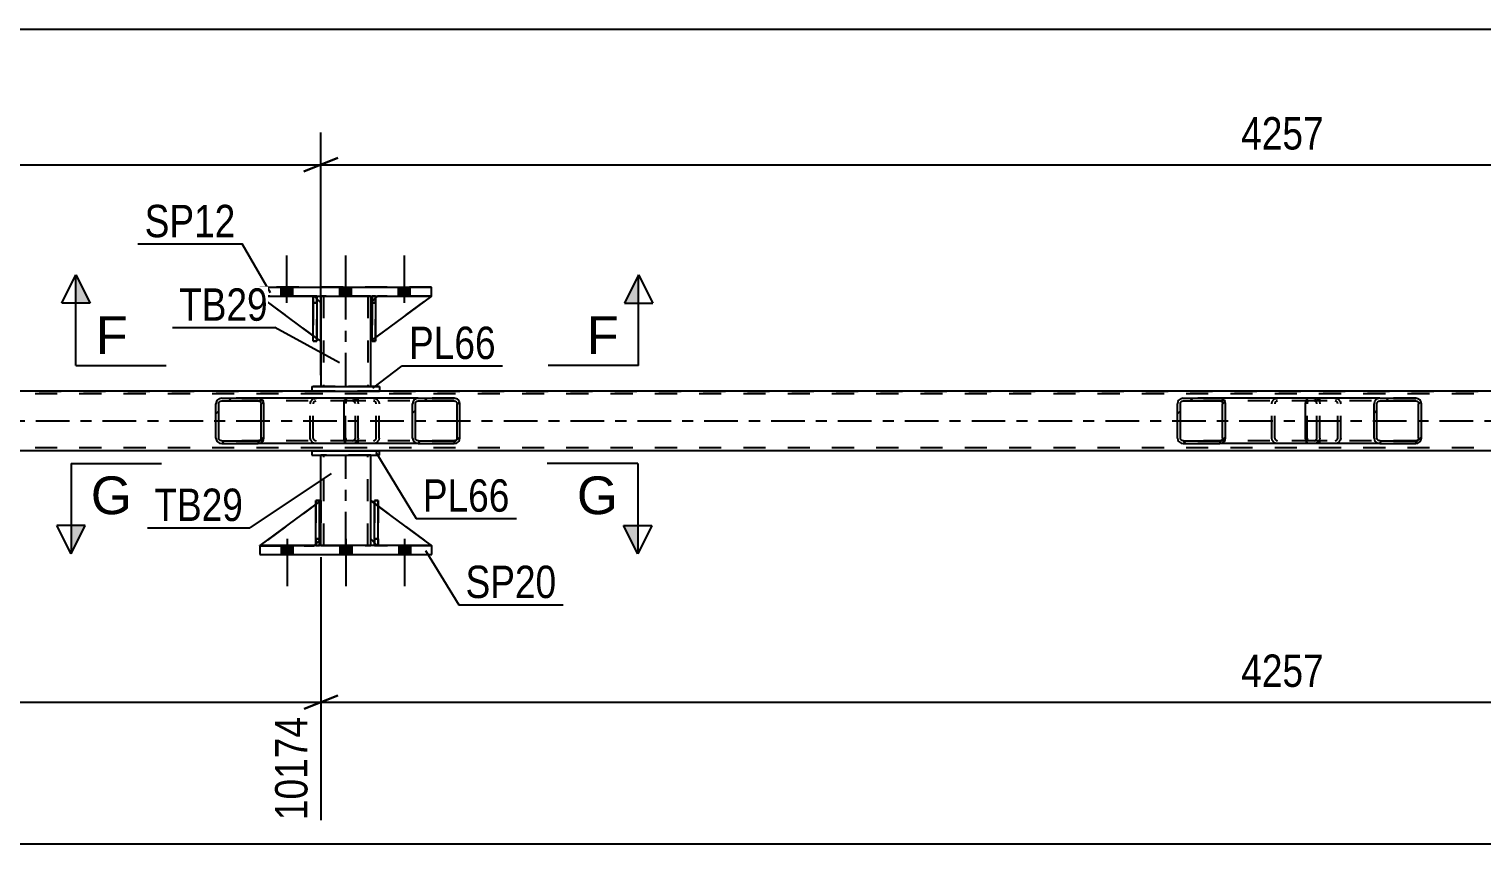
# Model space of a CAD drawing. Header units: millimetres. Extents: x 0 to 3251, y 0 to 594.
# Drawn here: x 465.9 to 594.5, y 192.1 to 264.2 of the extents above; entities that cross this region are included whole.
import ezdxf

# ---------------------------------------------------------------- set-up
doc = ezdxf.new("R2010")
doc.units = ezdxf.units.MM
doc.linetypes.add('DXK_LINE_DOT2', pattern=[3.9198, 1.9599, -1.9599])
doc.linetypes.add('DXK_LINE_DOT3', pattern=[5.9187, 2.979, -0.9799, 0.9799, -0.9799])
doc.styles.add('Arial', font='ARIAL.TTF', dxfattribs={"height": 0.2})
doc.styles.add('Arial Narrow', font='ARIALN.TTF', dxfattribs={"height": 0.2})

# ---------------------------------------------------------------- blocks, each defined once
blk = doc.blocks.new('Part-247352729-4153 - 4010')
at = {"color": 7, "linetype": 'DXK_LINE_DOT2'}
for p, q in [((496.26, 240.02), (496.26, 240.62)), ((496.26, 240.62), (496.26, 240.62)), ((496.26, 240.62), (496.26, 236.62)), ((496.26, 240.62), (496.58, 240.62)), ((496.58, 240.62), (496.58, 240.02)), ((496.58, 236.62), (496.58, 240.62)), ((496.26, 236.62), (496.26, 240.02)), ((496.26, 240.02), (496.58, 240.02)), ((496.58, 240.02), (496.58, 236.62)), ((496.26, 236.62), (496.58, 236.62))]:
    blk.add_line(p, q, dxfattribs=at)
blk = doc.blocks.new('Part-247352729-4159 - 4010')
at = {"color": 7, "linetype": 'DXK_LINE_DOT2'}
for p, q in [((496.81, 222.53), (496.49, 222.53)), ((496.49, 219.13), (496.49, 222.53)), ((496.49, 218.53), (496.49, 222.53)), ((496.81, 222.53), (496.81, 219.13)), ((496.81, 218.53), (496.81, 222.53)), ((496.81, 219.13), (496.49, 219.13)), ((496.49, 218.53), (496.49, 219.13)), ((496.81, 219.13), (496.81, 218.53)), ((496.81, 218.53), (496.49, 218.53)), ((496.81, 218.53), (496.81, 218.53))]:
    blk.add_line(p, q, dxfattribs=at)
blk = doc.blocks.new('Part-247352729-4103 - 4010')
at = {"color": 2, "linetype": 'Continuous'}
for p, q in [((496.49, 218.54), (496.49, 222.53)), ((496.49, 222.53), (496.81, 222.53)), ((496.81, 218.54), (496.81, 222.53)), ((496.49, 218.53), (496.49, 218.53)), ((496.49, 218.53), (496.49, 218.53)), ((496.81, 218.53), (496.49, 218.53)), ((496.81, 218.53), (496.81, 218.53))]:
    blk.add_line(p, q, dxfattribs=at)
at = {"color": 7, "linetype": 'DXK_LINE_DOT2'}
for p, q in [((496.49, 222.53), (496.49, 219.13)), ((496.81, 219.13), (496.81, 222.53)), ((496.49, 219.13), (496.49, 218.53)), ((496.49, 219.13), (496.81, 219.13)), ((496.81, 218.53), (496.81, 219.13)), ((496.49, 218.53), (496.49, 218.54)), ((496.81, 218.53), (496.81, 218.54)), ((496.81, 218.53), (496.81, 218.53))]:
    blk.add_line(p, q, dxfattribs=at)
blk = doc.blocks.new('Part-247352729-4102 - 4010')
at = {"color": 7, "linetype": 'DXK_LINE_DOT2'}
for p, q in [((491.61, 222.53), (491.29, 222.53)), ((491.29, 219.13), (491.29, 222.53)), ((491.29, 218.53), (491.29, 222.53)), ((491.61, 222.53), (491.61, 219.01)), ((491.61, 218.53), (491.61, 222.53)), ((491.61, 219.13), (491.29, 219.13)), ((491.29, 218.53), (491.29, 219.13)), ((491.61, 219.01), (491.61, 218.53)), ((491.61, 218.53), (491.29, 218.53)), ((491.61, 218.53), (491.61, 218.53))]:
    blk.add_line(p, q, dxfattribs=at)
blk = doc.blocks.new('Part-247352729-4084 - 4010')
at = {"linetype": 'Continuous'}
h = blk.add_hatch(dxfattribs=at)
h.set_pattern_fill('', scale=0.7, style=0, pattern_type=0)
h.set_pattern_definition([(45, (589.134, 231.2795), (-1.57154, 1.57154), [])])
h.paths.add_polyline_path([(589.17, 231.1), (589.13, 231.28), (589.02, 231.44), (588.86, 231.54), (588.67, 231.58), (585.49, 231.58), (585.29, 231.54), (585.13, 231.44), (585.02, 231.28), (584.98, 231.1), (584.98, 228.06), (585.02, 227.87), (585.13, 227.72), (585.29, 227.61), (585.49, 227.58), (588.67, 227.58), (588.86, 227.61), (589.02, 227.72), (589.13, 227.87), (589.17, 228.06)])
h.paths.add_polyline_path([(588.9, 227.96), (588.85, 227.89), (588.77, 227.83), (588.67, 227.82), (585.49, 227.82), (585.39, 227.83), (585.31, 227.89), (585.25, 227.96), (585.23, 228.06), (585.23, 231.1), (585.25, 231.19), (585.31, 231.27), (585.39, 231.32), (585.49, 231.34), (588.67, 231.34), (588.77, 231.32), (588.85, 231.27), (588.9, 231.19), (588.92, 231.1), (588.92, 228.06)])
at = {"color": 2, "linetype": 'Continuous'}
for p, q in [((579.08, 231.54), (579.18, 231.58)), ((585.49, 231.58), (579.18, 231.58)), ((585.49, 231.58), (585.29, 231.54)), ((585.49, 231.58), (588.67, 231.58)), ((588.86, 231.54), (588.67, 231.58)), ((578.91, 231.1), (578.93, 231.28)), ((578.91, 228.06), (578.91, 231.1)), ((578.93, 231.28), (578.99, 231.44)), ((578.99, 231.44), (579.08, 231.54)), ((585.02, 231.28), (584.98, 231.1)), ((584.98, 228.06), (584.98, 231.1)), ((585.23, 231.1), (585.25, 231.19)), ((585.23, 228.06), (585.23, 231.1)), ((585.25, 231.19), (585.31, 231.27)), ((585.31, 231.27), (585.39, 231.32)), ((585.39, 231.32), (585.49, 231.34)), ((585.49, 231.34), (588.67, 231.34)), ((588.67, 231.34), (588.77, 231.32)), ((588.77, 231.32), (588.85, 231.27)), ((588.85, 231.27), (588.9, 231.19)), ((588.9, 231.19), (588.92, 231.1)), ((588.92, 228.06), (588.92, 231.1)), ((589.17, 231.1), (589.13, 231.28)), ((589.17, 228.06), (589.17, 231.1)), ((578.93, 227.87), (578.91, 228.06)), ((578.99, 227.72), (578.93, 227.87)), ((579.08, 227.61), (578.99, 227.72)), ((584.98, 228.06), (585.02, 227.87)), ((585.25, 227.96), (585.23, 228.06)), ((585.31, 227.89), (585.25, 227.96)), ((585.39, 227.83), (585.31, 227.89)), ((585.49, 227.82), (585.39, 227.83)), ((585.49, 227.82), (588.67, 227.82)), ((588.77, 227.83), (588.67, 227.82)), ((588.85, 227.89), (588.77, 227.83)), ((588.9, 227.96), (588.85, 227.89)), ((588.92, 228.06), (588.9, 227.96)), ((589.13, 227.87), (589.17, 228.06)), ((579.18, 227.58), (579.08, 227.61)), ((585.49, 227.58), (579.18, 227.58)), ((585.29, 227.61), (585.49, 227.58)), ((585.49, 227.58), (588.67, 227.58)), ((588.67, 227.58), (588.86, 227.61))]:
    blk.add_line(p, q, dxfattribs=at)
at = {"color": 7, "linetype": 'DXK_LINE_DOT2'}
for p, q in [((580.18, 231.34), (580.18, 231.58)), ((581.52, 231.58), (581.71, 231.54)), ((588.67, 231.58), (585.49, 231.58)), ((579.06, 231.19), (579.05, 231.1)), ((579.05, 228.06), (579.05, 231.1)), ((579.09, 231.27), (579.06, 231.19)), ((579.13, 231.32), (579.09, 231.27)), ((579.18, 231.34), (579.13, 231.32)), ((588.67, 231.34), (579.18, 231.34)), ((581.62, 231.32), (581.52, 231.34)), ((581.7, 231.27), (581.62, 231.32)), ((581.75, 231.19), (581.7, 231.27)), ((581.77, 231.1), (581.75, 231.19)), ((581.77, 228.06), (581.77, 231.1)), ((581.98, 231.28), (582.02, 231.1)), ((582.02, 228.06), (582.02, 231.1)), ((579.05, 228.06), (579.06, 227.96)), ((579.06, 227.96), (579.09, 227.89)), ((579.09, 227.89), (579.13, 227.83)), ((579.13, 227.83), (579.18, 227.82)), ((588.67, 227.82), (579.18, 227.82)), ((580.18, 227.58), (580.18, 227.82)), ((581.52, 227.82), (581.62, 227.83)), ((581.62, 227.83), (581.7, 227.89)), ((581.7, 227.89), (581.75, 227.96)), ((581.75, 227.96), (581.77, 228.06)), ((582.02, 228.06), (581.98, 227.87)), ((581.71, 227.61), (581.52, 227.58)), ((588.67, 227.58), (585.49, 227.58))]:
    blk.add_line(p, q, dxfattribs=at)
for centre, start, end in [((581.53, 231.08), 23.8494, 68.8059), ((581.53, 228.07), 291.1941, 336.1506)]:
    blk.add_arc(centre, 0.492, start, end, dxfattribs=at)
at = {"color": 2, "linetype": 'Continuous'}
for centre, start, end in [((585.47, 231.08), 111.1941, 156.1506), ((588.68, 231.08), 23.8494, 68.8059), ((585.47, 228.07), 203.8494, 248.8059), ((588.68, 228.07), 291.1941, 336.1506)]:
    blk.add_arc(centre, 0.492, start, end, dxfattribs=at)
blk = doc.blocks.new('Part-247352729-4085 - 4010')
at = {"linetype": 'Continuous'}
h = blk.add_hatch(dxfattribs=at)
h.set_pattern_fill('', scale=0.7, style=0, pattern_type=0)
h.set_pattern_definition([(45, (571.789, 231.2795), (-1.57154, 1.57154), [])])
h.paths.add_polyline_path([(571.83, 231.1), (571.79, 231.28), (571.68, 231.44), (571.51, 231.54), (571.32, 231.58), (568.08, 231.58), (567.89, 231.54), (567.72, 231.44), (567.61, 231.28), (567.57, 231.1), (567.57, 228.06), (567.61, 227.87), (567.72, 227.72), (567.89, 227.61), (568.08, 227.58), (571.32, 227.58), (571.51, 227.61), (571.68, 227.72), (571.79, 227.87), (571.83, 228.06)])
h.paths.add_polyline_path([(571.55, 227.96), (571.5, 227.89), (571.41, 227.83), (571.32, 227.82), (568.08, 227.82), (567.98, 227.83), (567.9, 227.89), (567.85, 227.96), (567.83, 228.06), (567.83, 231.1), (567.85, 231.19), (567.9, 231.27), (567.98, 231.32), (568.08, 231.34), (571.32, 231.34), (571.41, 231.32), (571.5, 231.27), (571.55, 231.19), (571.57, 231.1), (571.57, 228.06)])
at = {"color": 2, "linetype": 'Continuous'}
for p, q in [((568.08, 231.58), (567.89, 231.54)), ((568.08, 231.58), (571.32, 231.58)), ((579.18, 231.58), (571.32, 231.58)), ((571.51, 231.54), (571.32, 231.58)), ((567.61, 231.28), (567.57, 231.1)), ((567.57, 228.06), (567.57, 231.1)), ((567.83, 231.1), (567.85, 231.19)), ((567.83, 228.06), (567.83, 231.1)), ((567.85, 231.19), (567.9, 231.27)), ((567.9, 231.27), (567.98, 231.32)), ((567.98, 231.32), (568.08, 231.34)), ((568.08, 231.34), (571.32, 231.34)), ((571.32, 231.34), (571.41, 231.32)), ((571.41, 231.32), (571.5, 231.27)), ((571.5, 231.27), (571.55, 231.19)), ((571.55, 231.19), (571.57, 231.1)), ((571.57, 228.06), (571.57, 231.1)), ((571.83, 231.1), (571.79, 231.28)), ((571.83, 228.06), (571.83, 231.1)), ((567.57, 228.06), (567.61, 227.87)), ((567.85, 227.96), (567.83, 228.06)), ((567.9, 227.89), (567.85, 227.96)), ((567.98, 227.83), (567.9, 227.89)), ((568.08, 227.82), (567.98, 227.83)), ((568.08, 227.82), (571.32, 227.82)), ((571.41, 227.83), (571.32, 227.82)), ((571.5, 227.89), (571.41, 227.83)), ((571.55, 227.96), (571.5, 227.89)), ((571.57, 228.06), (571.55, 227.96)), ((571.79, 227.87), (571.83, 228.06)), ((567.89, 227.61), (568.08, 227.58)), ((568.08, 227.58), (571.32, 227.58)), ((571.32, 227.58), (571.51, 227.61)), ((579.18, 227.58), (571.32, 227.58))]:
    blk.add_line(p, q, dxfattribs=at)
at = {"color": 7, "linetype": 'DXK_LINE_DOT2'}
for p, q in [((571.32, 231.58), (568.08, 231.58)), ((576.24, 231.54), (576.43, 231.58)), ((579.67, 231.58), (579.18, 231.58)), ((579.67, 231.58), (579.86, 231.54)), ((579.67, 231.34), (568.08, 231.34)), ((575.92, 231.1), (575.96, 231.28)), ((575.92, 228.06), (575.92, 231.1)), ((576.2, 231.19), (576.18, 231.1)), ((576.18, 228.06), (576.18, 231.1)), ((576.25, 231.27), (576.2, 231.19)), ((576.33, 231.32), (576.25, 231.27)), ((576.43, 231.34), (576.33, 231.32)), ((579.76, 231.32), (579.67, 231.34)), ((579.85, 231.27), (579.76, 231.32)), ((579.9, 231.19), (579.85, 231.27)), ((579.92, 231.1), (579.9, 231.19)), ((579.92, 228.06), (579.92, 231.1)), ((580.14, 231.28), (580.18, 231.1)), ((580.18, 228.06), (580.18, 231.1)), ((579.67, 227.82), (568.08, 227.82)), ((575.96, 227.87), (575.92, 228.06)), ((576.18, 228.06), (576.2, 227.96)), ((576.2, 227.96), (576.25, 227.89)), ((576.25, 227.89), (576.33, 227.83)), ((576.33, 227.83), (576.43, 227.82)), ((579.67, 227.82), (579.76, 227.83)), ((579.76, 227.83), (579.85, 227.89)), ((579.85, 227.89), (579.9, 227.96)), ((579.9, 227.96), (579.92, 228.06)), ((580.18, 228.06), (580.14, 227.87)), ((571.32, 227.58), (568.08, 227.58)), ((576.43, 227.58), (576.24, 227.61)), ((579.67, 227.58), (579.18, 227.58)), ((579.86, 227.61), (579.67, 227.58))]:
    blk.add_line(p, q, dxfattribs=at)
at = {"color": 2, "linetype": 'Continuous'}
for centre, start, end in [((568.06, 231.08), 110.7583, 155.68), ((571.34, 231.08), 24.32, 69.2417), ((568.06, 228.08), 204.32, 249.2417), ((571.34, 228.08), 290.7583, 335.68)]:
    blk.add_arc(centre, 0.496, start, end, dxfattribs=at)
at = {"color": 7, "linetype": 'DXK_LINE_DOT2'}
for centre, start, end in [((576.41, 231.08), 110.7583, 155.68), ((579.69, 231.08), 24.32, 69.2417), ((576.41, 228.08), 204.32, 249.2417), ((579.69, 228.08), 290.7583, 335.68)]:
    blk.add_arc(centre, 0.496, start, end, dxfattribs=at)
blk = doc.blocks.new('Part-247352729-4086 - 4010')
at = {"linetype": 'Continuous'}
h = blk.add_hatch(dxfattribs=at)
h.set_pattern_fill('', scale=0.7, style=0, pattern_type=0)
h.set_pattern_definition([(45, (503.9998, 231.2795), (-1.57154, 1.57154), [])])
h.paths.add_polyline_path([(504.04, 231.1), (504, 231.28), (503.89, 231.44), (503.73, 231.54), (503.54, 231.58), (500.35, 231.58), (500.16, 231.54), (500, 231.44), (499.89, 231.28), (499.85, 231.1), (499.85, 228.06), (499.89, 227.87), (500, 227.72), (500.16, 227.61), (500.35, 227.58), (503.54, 227.58), (503.73, 227.61), (503.89, 227.72), (504, 227.87), (504.04, 228.06)])
h.paths.add_polyline_path([(503.77, 227.96), (503.71, 227.89), (503.63, 227.83), (503.54, 227.82), (500.35, 227.82), (500.25, 227.83), (500.17, 227.89), (500.12, 227.96), (500.1, 228.06), (500.1, 231.1), (500.12, 231.19), (500.17, 231.27), (500.25, 231.32), (500.35, 231.34), (503.54, 231.34), (503.63, 231.32), (503.71, 231.27), (503.77, 231.19), (503.79, 231.1), (503.79, 228.06)])
at = {"color": 2, "linetype": 'Continuous'}
for p, q in [((493.95, 231.54), (494.05, 231.58)), ((500.35, 231.58), (494.05, 231.58)), ((500.35, 231.58), (500.16, 231.54)), ((500.35, 231.58), (503.54, 231.58)), ((503.73, 231.54), (503.54, 231.58)), ((493.78, 231.1), (493.8, 231.28)), ((493.78, 228.06), (493.78, 231.1)), ((493.8, 231.28), (493.86, 231.44)), ((493.86, 231.44), (493.95, 231.54)), ((499.89, 231.28), (499.85, 231.1)), ((499.85, 228.06), (499.85, 231.1)), ((500.1, 231.1), (500.12, 231.19)), ((500.1, 228.06), (500.1, 231.1)), ((500.12, 231.19), (500.17, 231.27)), ((500.17, 231.27), (500.25, 231.32)), ((500.25, 231.32), (500.35, 231.34)), ((500.35, 231.34), (503.54, 231.34)), ((503.54, 231.34), (503.63, 231.32)), ((503.63, 231.32), (503.71, 231.27)), ((503.71, 231.27), (503.77, 231.19)), ((503.77, 231.19), (503.79, 231.1)), ((503.79, 228.06), (503.79, 231.1)), ((504.04, 231.1), (504, 231.28)), ((504.04, 228.06), (504.04, 231.1)), ((493.8, 227.87), (493.78, 228.06)), ((493.86, 227.72), (493.8, 227.87)), ((493.95, 227.61), (493.86, 227.72)), ((499.85, 228.06), (499.89, 227.87)), ((500.12, 227.96), (500.1, 228.06)), ((500.17, 227.89), (500.12, 227.96)), ((500.25, 227.83), (500.17, 227.89)), ((500.35, 227.82), (500.25, 227.83)), ((500.35, 227.82), (503.54, 227.82)), ((503.63, 227.83), (503.54, 227.82)), ((503.71, 227.89), (503.63, 227.83)), ((503.77, 227.96), (503.71, 227.89)), ((503.79, 228.06), (503.77, 227.96)), ((504, 227.87), (504.04, 228.06)), ((494.05, 227.58), (493.95, 227.61)), ((500.35, 227.58), (494.05, 227.58)), ((500.16, 227.61), (500.35, 227.58)), ((500.35, 227.58), (503.54, 227.58)), ((503.54, 227.58), (503.73, 227.61))]:
    blk.add_line(p, q, dxfattribs=at)
at = {"color": 7, "linetype": 'DXK_LINE_DOT2'}
for p, q in [((495.04, 231.34), (495.04, 231.58)), ((496.39, 231.58), (496.58, 231.54)), ((503.54, 231.58), (500.35, 231.58)), ((493.93, 231.19), (493.92, 231.1)), ((493.92, 228.06), (493.92, 231.1)), ((493.95, 231.27), (493.93, 231.19)), ((494, 231.32), (493.95, 231.27)), ((494.05, 231.34), (494, 231.32)), ((503.54, 231.34), (494.05, 231.34)), ((496.48, 231.32), (496.39, 231.34)), ((496.56, 231.27), (496.48, 231.32)), ((496.62, 231.19), (496.56, 231.27)), ((496.64, 231.1), (496.62, 231.19)), ((496.64, 228.06), (496.64, 231.1)), ((496.85, 231.28), (496.89, 231.1)), ((496.89, 228.06), (496.89, 231.1)), ((493.92, 228.06), (493.93, 227.96)), ((493.93, 227.96), (493.95, 227.89)), ((493.95, 227.89), (494, 227.83)), ((494, 227.83), (494.05, 227.82)), ((503.54, 227.82), (494.05, 227.82)), ((495.04, 227.58), (495.04, 227.82)), ((496.39, 227.82), (496.48, 227.83)), ((496.48, 227.83), (496.56, 227.89)), ((496.56, 227.89), (496.62, 227.96)), ((496.62, 227.96), (496.64, 228.06)), ((496.89, 228.06), (496.85, 227.87)), ((496.58, 227.61), (496.39, 227.58)), ((503.54, 227.58), (500.35, 227.58))]:
    blk.add_line(p, q, dxfattribs=at)
for centre, start, end in [((496.4, 231.08), 23.8494, 68.8059), ((496.4, 228.07), 291.1941, 336.1506)]:
    blk.add_arc(centre, 0.492, start, end, dxfattribs=at)
at = {"color": 2, "linetype": 'Continuous'}
for centre, start, end in [((500.34, 231.08), 111.1941, 156.1506), ((503.55, 231.08), 23.8494, 68.8059), ((500.34, 228.07), 203.8494, 248.8059), ((503.55, 228.07), 291.1941, 336.1506)]:
    blk.add_arc(centre, 0.492, start, end, dxfattribs=at)
blk = doc.blocks.new('Part-247352729-4104 - 4010')
at = {"color": 2, "linetype": 'Continuous'}
for p, q in [((491.29, 218.54), (491.29, 222.53)), ((491.29, 222.53), (491.61, 222.53)), ((491.61, 218.54), (491.61, 222.53)), ((491.29, 218.53), (491.29, 218.53)), ((491.29, 218.53), (491.29, 218.53)), ((491.61, 218.53), (491.29, 218.53)), ((491.61, 218.53), (491.61, 218.53))]:
    blk.add_line(p, q, dxfattribs=at)
at = {"color": 7, "linetype": 'DXK_LINE_DOT2'}
for p, q in [((491.29, 222.53), (491.29, 219.13)), ((491.61, 219.13), (491.61, 222.53)), ((491.29, 219.13), (491.29, 218.53)), ((491.29, 219.13), (491.61, 219.13)), ((491.61, 218.53), (491.61, 219.13)), ((491.29, 218.53), (491.29, 218.54)), ((491.61, 218.53), (491.61, 218.54)), ((491.61, 218.53), (491.61, 218.53))]:
    blk.add_line(p, q, dxfattribs=at)
blk = doc.blocks.new('Part-247352729-4107 - 4010')
at = {"color": 7, "linetype": 'DXK_LINE_DOT2'}
for p, q in [((491.74, 222.53), (486.34, 218.53)), ((491.74, 219.13), (491.74, 222.53)), ((491.74, 222.53), (491.74, 219.13)), ((491.14, 218.53), (491.74, 219.13)), ((491.74, 219.13), (491.14, 218.53)), ((491.74, 219.13), (491.74, 219.13)), ((486.34, 218.53), (491.14, 218.53))]:
    blk.add_line(p, q, dxfattribs=at)
blk = doc.blocks.new('Part-247352729-4152 - 4010')
at = {"color": 2, "linetype": 'Continuous'}
for p, q in [((491.74, 222.53), (491.74, 226.54)), ((496.14, 222.53), (496.14, 226.54)), ((491.74, 218.54), (491.74, 219.13)), ((496.14, 218.54), (496.14, 219.13))]:
    blk.add_line(p, q, dxfattribs=at)
at = {"color": 7, "linetype": 'DXK_LINE_DOT2'}
for p, q in [((496.14, 226.54), (491.74, 226.54)), ((491.74, 226.54), (491.74, 226.54)), ((491.74, 226.54), (491.74, 226.54)), ((491.98, 218.54), (491.98, 226.54)), ((495.9, 218.54), (495.9, 226.54)), ((496.14, 226.54), (496.14, 226.54)), ((496.14, 226.54), (496.14, 226.54)), ((491.74, 219.13), (491.74, 222.53)), ((496.14, 219.13), (496.14, 222.53)), ((491.74, 218.54), (496.14, 218.54))]:
    blk.add_line(p, q, dxfattribs=at)
at = {"color": 7, "linetype": 'DXK_LINE_DOT3'}
blk.add_line((493.94, 218.54), (493.94, 226.54), dxfattribs=at)
blk = doc.blocks.new('Part-247352729-4155 - 4010')
at = {"color": 7, "linetype": 'DXK_LINE_DOT2'}
for p, q in [((758.45, 231.98), (99.53, 231.98)), ((235.52, 232.22), (758.45, 232.22)), ((496.93, 232.22), (490.93, 232.22)), ((758.45, 227.18), (99.53, 227.18))]:
    blk.add_line(p, q, dxfattribs=at)
at = {"color": 2, "linetype": 'Continuous'}
for p, q in [((490.93, 232.22), (241.52, 232.22)), ((661.2, 232.22), (496.93, 232.22)), ((758.45, 226.94), (241.52, 226.94))]:
    blk.add_line(p, q, dxfattribs=at)
at = {"color": 7, "linetype": 'DXK_LINE_DOT3'}
blk.add_line((99.53, 229.58), (758.45, 229.58), dxfattribs=at)
blk = doc.blocks.new('Part-247352729-4158 - 4010')
at = {"color": 7, "linetype": 'DXK_LINE_DOT2'}
for p, q in [((496.13, 240.02), (496.73, 240.62)), ((501.53, 240.62), (496.73, 240.62)), ((496.13, 240.02), (496.13, 236.62)), ((496.58, 240.46), (496.26, 240.14)), ((496.13, 236.62), (496.58, 236.95))]:
    blk.add_line(p, q, dxfattribs=at)
at = {"color": 2, "linetype": 'Continuous'}
for p, q in [((496.73, 240.62), (496.58, 240.46)), ((501.53, 240.62), (496.58, 236.95)), ((496.26, 240.14), (496.13, 240.02)), ((496.13, 240.02), (496.13, 236.62)), ((496.13, 240.02), (496.13, 240.02)), ((496.26, 236.71), (496.13, 236.62))]:
    blk.add_line(p, q, dxfattribs=at)
blk = doc.blocks.new('Part-247352729-4164 - 4010')
at = {"color": 2, "linetype": 'Continuous'}
for p, q in [((486.33, 241.42), (501.53, 241.42)), ((486.33, 241.42), (486.33, 240.62)), ((486.33, 240.62), (501.53, 240.62)), ((501.53, 240.62), (501.53, 241.42))]:
    blk.add_line(p, q, dxfattribs=at)
at = {"color": 7, "linetype": 'DXK_LINE_DOT2'}
for p, q in [((501.53, 241.42), (486.33, 241.42)), ((486.33, 240.62), (501.53, 240.62))]:
    blk.add_line(p, q, dxfattribs=at)
blk = doc.blocks.new('Part-247352729-4165 - 4010')
at = {"linetype": 'Continuous'}
h = blk.add_hatch(dxfattribs=at)
h.set_pattern_fill('', scale=0.7, style=0, pattern_type=0)
h.set_pattern_definition([(45, (486.6548, 231.2795), (-1.57154, 1.57154), [])])
h.paths.add_polyline_path([(486.69, 231.1), (486.65, 231.28), (486.54, 231.44), (486.38, 231.54), (486.18, 231.58), (482.95, 231.58), (482.75, 231.54), (482.59, 231.44), (482.48, 231.28), (482.44, 231.1), (482.44, 228.06), (482.48, 227.87), (482.59, 227.72), (482.75, 227.61), (482.95, 227.58), (486.18, 227.58), (486.38, 227.61), (486.54, 227.72), (486.65, 227.87), (486.69, 228.06)])
h.paths.add_polyline_path([(486.42, 227.96), (486.36, 227.89), (486.28, 227.83), (486.18, 227.82), (482.95, 227.82), (482.85, 227.83), (482.77, 227.89), (482.71, 227.96), (482.69, 228.06), (482.69, 231.1), (482.71, 231.19), (482.77, 231.27), (482.85, 231.32), (482.95, 231.34), (486.18, 231.34), (486.28, 231.32), (486.36, 231.27), (486.42, 231.19), (486.44, 231.1), (486.44, 228.06)])
at = {"color": 2, "linetype": 'Continuous'}
for p, q in [((482.95, 231.58), (482.75, 231.54)), ((482.95, 231.58), (486.18, 231.58)), ((494.05, 231.58), (486.18, 231.58)), ((486.38, 231.54), (486.18, 231.58)), ((482.48, 231.28), (482.44, 231.1)), ((482.44, 228.06), (482.44, 231.1)), ((482.69, 231.1), (482.71, 231.19)), ((482.69, 228.06), (482.69, 231.1)), ((482.71, 231.19), (482.77, 231.27)), ((482.77, 231.27), (482.85, 231.32)), ((482.85, 231.32), (482.95, 231.34)), ((482.95, 231.34), (486.18, 231.34)), ((486.18, 231.34), (486.28, 231.32)), ((486.28, 231.32), (486.36, 231.27)), ((486.36, 231.27), (486.42, 231.19)), ((486.42, 231.19), (486.44, 231.1)), ((486.44, 228.06), (486.44, 231.1)), ((486.69, 231.1), (486.65, 231.28)), ((486.69, 228.06), (486.69, 231.1)), ((482.44, 228.06), (482.48, 227.87)), ((482.71, 227.96), (482.69, 228.06)), ((482.77, 227.89), (482.71, 227.96)), ((482.85, 227.83), (482.77, 227.89)), ((482.95, 227.82), (482.85, 227.83)), ((482.95, 227.82), (486.18, 227.82)), ((486.28, 227.83), (486.18, 227.82)), ((486.36, 227.89), (486.28, 227.83)), ((486.42, 227.96), (486.36, 227.89)), ((486.44, 228.06), (486.42, 227.96)), ((486.65, 227.87), (486.69, 228.06)), ((482.75, 227.61), (482.95, 227.58)), ((482.95, 227.58), (486.18, 227.58)), ((486.18, 227.58), (486.38, 227.61)), ((494.05, 227.58), (486.18, 227.58))]:
    blk.add_line(p, q, dxfattribs=at)
at = {"color": 7, "linetype": 'DXK_LINE_DOT2'}
for p, q in [((486.18, 231.58), (482.95, 231.58)), ((491.1, 231.54), (491.3, 231.58)), ((494.53, 231.58), (494.05, 231.58)), ((494.53, 231.58), (494.73, 231.54)), ((494.53, 231.34), (482.95, 231.34)), ((490.79, 231.1), (490.83, 231.28)), ((490.79, 228.06), (490.79, 231.1)), ((491.06, 231.19), (491.04, 231.1)), ((491.04, 228.06), (491.04, 231.1)), ((491.12, 231.27), (491.06, 231.19)), ((491.12, 231.27), (491.14, 231.28)), ((491.14, 231.28), (491.2, 231.32)), ((491.2, 231.32), (491.3, 231.34)), ((494.63, 231.32), (494.53, 231.34)), ((494.71, 231.27), (494.63, 231.32)), ((494.77, 231.19), (494.71, 231.27)), ((494.79, 231.1), (494.77, 231.19)), ((494.79, 228.06), (494.79, 231.1)), ((495, 231.28), (495.04, 231.1)), ((495.04, 228.06), (495.04, 231.1)), ((494.53, 227.82), (482.95, 227.82)), ((490.83, 227.87), (490.79, 228.06)), ((491.04, 228.06), (491.06, 227.96)), ((491.06, 227.96), (491.12, 227.89)), ((491.12, 227.89), (491.2, 227.83)), ((491.2, 227.83), (491.3, 227.82)), ((494.53, 227.82), (494.63, 227.83)), ((494.63, 227.83), (494.71, 227.89)), ((494.71, 227.89), (494.77, 227.96)), ((494.77, 227.96), (494.79, 228.06)), ((495.04, 228.06), (495, 227.87)), ((486.18, 227.58), (482.95, 227.58)), ((491.3, 227.58), (491.1, 227.61)), ((494.53, 227.58), (494.05, 227.58)), ((494.73, 227.61), (494.53, 227.58))]:
    blk.add_line(p, q, dxfattribs=at)
at = {"color": 2, "linetype": 'Continuous'}
for centre, start, end in [((482.93, 231.08), 110.7583, 155.68), ((486.2, 231.08), 24.32, 69.2417), ((482.93, 228.08), 204.32, 249.2417), ((486.2, 228.08), 290.7583, 335.68)]:
    blk.add_arc(centre, 0.496, start, end, dxfattribs=at)
at = {"color": 7, "linetype": 'DXK_LINE_DOT2'}
for centre, start, end in [((491.28, 231.08), 110.7583, 155.68), ((494.55, 231.08), 24.32, 69.2417), ((491.28, 228.08), 204.32, 249.2417), ((494.55, 228.08), 290.7583, 335.68)]:
    blk.add_arc(centre, 0.496, start, end, dxfattribs=at)
blk = doc.blocks.new('Part-247352729-4166 - 4010')
at = {"color": 7, "linetype": 'DXK_LINE_DOT2'}
for p, q in [((491.06, 240.02), (491.06, 240.62)), ((491.06, 240.62), (491.06, 240.62)), ((491.06, 240.62), (491.06, 236.62)), ((491.06, 240.62), (491.38, 240.62)), ((491.38, 240.62), (491.38, 240.02)), ((491.38, 236.62), (491.38, 240.62)), ((491.06, 236.62), (491.06, 240.02)), ((491.06, 240.02), (491.38, 240.02)), ((491.38, 240.02), (491.38, 236.62)), ((491.06, 236.62), (491.38, 236.62))]:
    blk.add_line(p, q, dxfattribs=at)
blk = doc.blocks.new('Part-247352729-4167 - 4010')
at = {"color": 2, "linetype": 'Continuous'}
for p, q in [((496.58, 240.62), (496.26, 240.62)), ((496.26, 236.62), (496.26, 240.62)), ((496.58, 240.62), (496.58, 240.62)), ((496.58, 240.62), (496.58, 236.62)), ((496.58, 236.62), (496.26, 236.62))]:
    blk.add_line(p, q, dxfattribs=at)
at = {"color": 7, "linetype": 'DXK_LINE_DOT2'}
for p, q in [((496.26, 240.62), (496.26, 240.02)), ((496.58, 240.02), (496.58, 240.62)), ((496.58, 240.02), (496.26, 240.02)), ((496.26, 240.02), (496.26, 236.62)), ((496.58, 236.62), (496.58, 240.02))]:
    blk.add_line(p, q, dxfattribs=at)
blk = doc.blocks.new('Part-247352729-4168 - 4010')
at = {"color": 2, "linetype": 'Continuous'}
for p, q in [((491.38, 240.62), (491.06, 240.62)), ((491.06, 236.62), (491.06, 240.62)), ((491.38, 240.62), (491.38, 240.62)), ((491.38, 240.62), (491.38, 236.62)), ((491.38, 236.62), (491.06, 236.62))]:
    blk.add_line(p, q, dxfattribs=at)
at = {"color": 7, "linetype": 'DXK_LINE_DOT2'}
for p, q in [((491.06, 240.62), (491.06, 240.02)), ((491.38, 240.02), (491.38, 240.62)), ((491.38, 240.02), (491.06, 240.02)), ((491.06, 240.02), (491.06, 236.62)), ((491.38, 236.62), (491.38, 240.02))]:
    blk.add_line(p, q, dxfattribs=at)
blk = doc.blocks.new('Part-247352729-4171 - 4010')
at = {"color": 7, "linetype": 'DXK_LINE_DOT2'}
for p, q in [((491.73, 236.62), (486.33, 240.62)), ((486.33, 240.62), (491.13, 240.62)), ((491.13, 240.62), (491.73, 240.02)), ((491.73, 240.02), (491.73, 236.62))]:
    blk.add_line(p, q, dxfattribs=at)
blk = doc.blocks.new('Part-247352729-4180 - 4010')
at = {"color": 2, "linetype": 'Continuous'}
for p, q in [((491.29, 222.2), (486.34, 218.54)), ((491.74, 222.53), (491.61, 222.44)), ((491.74, 219.13), (491.74, 222.53)), ((491.29, 218.69), (491.14, 218.54)), ((491.74, 219.13), (491.61, 219.01)), ((491.74, 219.13), (491.74, 219.13))]:
    blk.add_line(p, q, dxfattribs=at)
at = {"color": 7, "linetype": 'DXK_LINE_DOT2'}
for p, q in [((491.61, 222.44), (491.29, 222.2)), ((491.74, 219.13), (491.74, 222.53)), ((491.74, 219.13), (491.14, 218.53)), ((491.61, 219.01), (491.29, 218.69)), ((486.34, 218.53), (486.34, 218.54)), ((486.34, 218.54), (486.34, 218.53)), ((491.14, 218.53), (486.34, 218.53)), ((491.14, 218.53), (491.14, 218.54))]:
    blk.add_line(p, q, dxfattribs=at)
blk = doc.blocks.new('Part-247352729-4183 - 4010')
at = {"color": 7, "linetype": 'DXK_LINE_DOT2'}
for p, q in [((496.14, 219.13), (496.14, 222.53)), ((496.14, 222.53), (501.54, 218.53)), ((496.74, 218.53), (496.14, 219.13)), ((501.54, 218.53), (496.74, 218.53))]:
    blk.add_line(p, q, dxfattribs=at)
blk = doc.blocks.new('Part-247352729-4186 - 4010')
at = {"color": 2, "linetype": 'Continuous'}
for p, q in [((496.14, 219.13), (496.14, 222.53)), ((496.49, 222.27), (496.14, 222.53)), ((501.53, 218.54), (496.81, 222.03)), ((496.49, 218.78), (496.14, 219.13))]:
    blk.add_line(p, q, dxfattribs=at)
at = {"color": 7, "linetype": 'DXK_LINE_DOT2'}
for p, q in [((496.81, 222.03), (496.49, 222.27)), ((496.74, 218.53), (496.49, 218.78)), ((501.54, 218.53), (496.74, 218.53)), ((501.53, 218.54), (501.54, 218.53)), ((501.54, 218.53), (501.53, 218.54))]:
    blk.add_line(p, q, dxfattribs=at)
blk = doc.blocks.new('Part-247352729-4191 - 4010')
at = {"color": 2, "linetype": 'Continuous'}
for p, q in [((486.34, 218.54), (486.34, 217.74)), ((501.54, 218.54), (486.34, 218.54)), ((486.34, 217.74), (501.54, 217.74)), ((501.54, 217.74), (501.54, 218.54))]:
    blk.add_line(p, q, dxfattribs=at)
blk = doc.blocks.new('Bolt-247352729-4215 - 4010')
at = {"linetype": 'Continuous'}
for points in [[(489.26, 218.54), (488.22, 218.54), (488.22, 217.74), (489.26, 217.74)], [(489.26, 218.54), (488.22, 218.54), (488.22, 217.74), (489.26, 217.74)], [(489.26, 218.54), (488.22, 218.54), (488.22, 217.74), (489.26, 217.74)], [(494.46, 218.54), (493.42, 218.54), (493.42, 217.74), (494.46, 217.74)], [(494.46, 218.54), (493.42, 218.54), (493.42, 217.74), (494.46, 217.74)], [(499.66, 218.54), (498.62, 218.54), (498.62, 217.74), (499.66, 217.74)], [(499.66, 218.54), (498.62, 218.54), (498.62, 217.74), (499.66, 217.74)], [(499.66, 218.54), (498.62, 218.54), (498.62, 217.74), (499.66, 217.74)]]:
    blk.add_hatch(color=1, dxfattribs=at).paths.add_polyline_path(points)
at = {"color": 1, "linetype": 'Continuous'}
for p, q in [((488.74, 219.14), (488.74, 214.94)), ((488.74, 219.14), (488.74, 214.94)), ((488.74, 219.14), (488.74, 214.94)), ((493.94, 219.14), (493.94, 214.94)), ((493.94, 219.14), (493.94, 214.94)), ((499.14, 219.14), (499.14, 214.94)), ((499.14, 219.14), (499.14, 214.94)), ((499.14, 219.14), (499.14, 214.94)), ((488.22, 218.54), (488.22, 217.74)), ((488.22, 218.54), (488.22, 217.74)), ((488.22, 218.54), (488.22, 217.74)), ((489.26, 218.54), (489.26, 217.74)), ((489.26, 218.54), (489.26, 217.74)), ((489.26, 218.54), (489.26, 217.74)), ((493.42, 218.54), (493.42, 217.74)), ((493.42, 218.54), (493.42, 217.74)), ((494.46, 218.54), (494.46, 217.74)), ((494.46, 218.54), (494.46, 217.74)), ((498.62, 218.54), (498.62, 217.74)), ((498.62, 218.54), (498.62, 217.74)), ((498.62, 218.54), (498.62, 217.74)), ((499.66, 218.54), (499.66, 217.74)), ((499.66, 218.54), (499.66, 217.74)), ((499.66, 218.54), (499.66, 217.74))]:
    blk.add_line(p, q, dxfattribs=at)
blk = doc.blocks.new('Bolt-247352729-4216 - 4010')
at = {"linetype": 'Continuous'}
for points in [[(488.21, 240.62), (489.25, 240.62), (489.25, 241.42), (488.21, 241.42)], [(488.21, 240.62), (489.25, 240.62), (489.25, 241.42), (488.21, 241.42)], [(488.21, 240.62), (489.25, 240.62), (489.25, 241.42), (488.21, 241.42)], [(493.41, 240.62), (494.45, 240.62), (494.45, 241.42), (493.41, 241.42)], [(493.41, 240.62), (494.45, 240.62), (494.45, 241.42), (493.41, 241.42)], [(498.61, 240.62), (499.65, 240.62), (499.65, 241.42), (498.61, 241.42)], [(498.61, 240.62), (499.65, 240.62), (499.65, 241.42), (498.61, 241.42)], [(498.61, 240.62), (499.65, 240.62), (499.65, 241.42), (498.61, 241.42)]]:
    blk.add_hatch(color=1, dxfattribs=at).paths.add_polyline_path(points)
at = {"color": 1, "linetype": 'Continuous'}
for p, q in [((488.73, 240.02), (488.73, 244.22)), ((488.73, 240.02), (488.73, 244.22)), ((488.73, 240.02), (488.73, 244.22)), ((493.93, 240.02), (493.93, 244.22)), ((493.93, 240.02), (493.93, 244.22)), ((499.13, 240.02), (499.13, 244.22)), ((499.13, 240.02), (499.13, 244.22)), ((499.13, 240.02), (499.13, 244.22)), ((488.21, 240.62), (488.21, 241.42)), ((488.21, 240.62), (488.21, 241.42)), ((488.21, 240.62), (488.21, 241.42)), ((489.25, 240.62), (489.25, 241.42)), ((489.25, 240.62), (489.25, 241.42)), ((489.25, 240.62), (489.25, 241.42)), ((493.41, 240.62), (493.41, 241.42)), ((493.41, 240.62), (493.41, 241.42)), ((494.45, 240.62), (494.45, 241.42)), ((494.45, 240.62), (494.45, 241.42)), ((498.61, 240.62), (498.61, 241.42)), ((498.61, 240.62), (498.61, 241.42)), ((498.61, 240.62), (498.61, 241.42)), ((499.65, 240.62), (499.65, 241.42)), ((499.65, 240.62), (499.65, 241.42)), ((499.65, 240.62), (499.65, 241.42))]:
    blk.add_line(p, q, dxfattribs=at)
blk = doc.blocks.new('Part-247352729-4241 - 4010')
at = {"color": 2, "linetype": 'Continuous'}
for p, q in [((491.06, 237.11), (486.33, 240.62)), ((491.38, 240.37), (491.73, 240.02)), ((491.73, 240.02), (491.73, 236.62)), ((491.73, 236.62), (491.38, 236.88))]:
    blk.add_line(p, q, dxfattribs=at)
at = {"color": 7, "linetype": 'DXK_LINE_DOT2'}
for p, q in [((491.13, 240.62), (486.33, 240.62)), ((491.38, 240.37), (491.13, 240.62)), ((491.38, 236.88), (491.06, 237.11))]:
    blk.add_line(p, q, dxfattribs=at)
blk = doc.blocks.new('Part-247352729-4244 - 4010')
at = {"color": 7, "linetype": 'DXK_LINE_DOT2'}
for p, q in [((496.73, 240.62), (496.13, 240.02)), ((496.13, 236.62), (501.53, 240.62)), ((496.13, 240.02), (496.73, 240.62)), ((501.53, 240.62), (496.73, 240.62)), ((496.13, 240.02), (496.13, 236.62)), ((496.13, 240.02), (496.13, 240.02)), ((496.13, 240.02), (496.13, 236.62))]:
    blk.add_line(p, q, dxfattribs=at)
blk = doc.blocks.new('Part-247352729-4254 - 4010')
at = {"color": 2, "linetype": 'Continuous'}
for p, q in [((491.73, 240.62), (491.73, 240.02)), ((496.13, 240.62), (496.13, 240.02)), ((491.73, 236.62), (491.73, 232.62)), ((496.13, 236.62), (496.13, 232.62))]:
    blk.add_line(p, q, dxfattribs=at)
at = {"color": 7, "linetype": 'DXK_LINE_DOT2'}
for p, q in [((496.13, 240.62), (491.73, 240.62)), ((491.97, 240.62), (491.97, 232.62)), ((495.89, 240.62), (495.89, 232.62)), ((491.73, 240.02), (491.73, 236.62)), ((496.13, 240.02), (496.13, 236.62)), ((496.13, 232.62), (491.73, 232.62))]:
    blk.add_line(p, q, dxfattribs=at)
at = {"color": 7, "linetype": 'DXK_LINE_DOT3'}
blk.add_line((493.93, 232.62), (493.93, 240.62), dxfattribs=at)
blk = doc.blocks.new('Part-247352729-4259 - 4010')
at = {"color": 2, "linetype": 'Continuous'}
for p, q in [((490.93, 232.62), (490.93, 232.22)), ((490.93, 232.62), (496.93, 232.62)), ((490.93, 232.22), (496.93, 232.22)), ((496.93, 232.62), (496.93, 232.22))]:
    blk.add_line(p, q, dxfattribs=at)
at = {"color": 7, "linetype": 'DXK_LINE_DOT2'}
for p, q in [((496.93, 232.62), (490.93, 232.62)), ((496.93, 232.22), (490.93, 232.22))]:
    blk.add_line(p, q, dxfattribs=at)
blk = doc.blocks.new('Part-247352729-4264 - 4010')
at = {"color": 2, "linetype": 'Continuous'}
for p, q in [((490.93, 226.94), (490.93, 226.54)), ((490.93, 226.94), (496.93, 226.94)), ((490.93, 226.54), (496.93, 226.54)), ((496.93, 226.54), (496.93, 226.94))]:
    blk.add_line(p, q, dxfattribs=at)
at = {"color": 7, "linetype": 'DXK_LINE_DOT2'}
for p, q in [((496.93, 226.94), (490.93, 226.94)), ((490.93, 226.54), (496.93, 226.54))]:
    blk.add_line(p, q, dxfattribs=at)
blk = doc.blocks.new('StraightDimension-247352729-15244 - 4010')
at = {"color": 7, "linetype": 'Continuous'}
for p, q in [((491.74, 217.53), (491.74, 194.25)), ((236.32, 204.69), (491.74, 204.69)), ((490.24, 204.09), (493.24, 205.29))]:
    blk.add_line(p, q, dxfattribs=at)
at = {"color": 0, "linetype": 'Continuous'}
blk.add_wipeout([(491.14, 203.99), (486.94, 203.99), (486.94, 193.65), (491.14, 193.65)], dxfattribs=at)
at = {"color": 3, "linetype": 'Continuous', "style": 'Arial Narrow'}
blk.add_text('10174', height=2.863, rotation=90.0002, dxfattribs=at).set_placement((490.54, 194.25))
blk = doc.blocks.new('StraightDimension-247352729-15237 - 4010')
at = {"color": 7, "linetype": 'Continuous'}
for p, q in [((491.73, 233.62), (491.73, 255.09)), ((662, 233.61), (662, 255.09)), ((493.23, 252.84), (490.23, 251.64)), ((491.73, 252.24), (662, 252.24)), ((660.5, 251.64), (663.5, 252.84))]:
    blk.add_line(p, q, dxfattribs=at)
at = {"color": 0}
blk.add_wipeout([(581.12, 252.99), (581.12, 257.19), (572.61, 257.19), (572.61, 252.99)], dxfattribs=at)
at = {"color": 3, "style": 'Arial Narrow'}
blk.add_text('4257', height=2.863, dxfattribs=at).set_placement((573.21, 253.59))
blk = doc.blocks.new('StraightDimension-247352729-15275 - 4010')
at = {"color": 7, "linetype": 'Continuous'}
blk.add_line((90.91, 264.25), (767.07, 264.25), dxfattribs=at)
blk = doc.blocks.new('StraightDimension-247352729-4289 - 4010')
at = {"color": 7, "linetype": 'Continuous'}
blk.add_line((90.27, 192.14), (767.71, 192.14), dxfattribs=at)
blk = doc.blocks.new('StraightDimension-247352729-15238 - 4010')
at = {"color": 7, "linetype": 'Continuous'}
for p, q in [((491.73, 233.62), (491.73, 255.09)), ((236.32, 252.24), (491.73, 252.24)), ((490.23, 251.64), (493.23, 252.84))]:
    blk.add_line(p, q, dxfattribs=at)
blk = doc.blocks.new('StraightDimension-247352729-15243 - 4010')
at = {"color": 7, "linetype": 'Continuous'}
for p, q in [((491.74, 217.53), (491.74, 194.25)), ((662.01, 217.53), (662.01, 194.25)), ((493.24, 205.29), (490.24, 204.09)), ((491.74, 204.69), (662.01, 204.69)), ((660.51, 204.09), (663.51, 205.29))]:
    blk.add_line(p, q, dxfattribs=at)
at = {"color": 0}
blk.add_wipeout([(581.13, 205.44), (581.13, 209.64), (572.62, 209.64), (572.62, 205.44)], dxfattribs=at)
at = {"color": 3, "style": 'Arial Narrow'}
blk.add_text('4257', height=2.863, dxfattribs=at).set_placement((573.22, 206.04))
at = {"color": 0, "linetype": 'Continuous'}
blk.add_wipeout([(661.41, 203.99), (657.21, 203.99), (657.21, 193.65), (661.41, 193.65)], dxfattribs=at)
at = {"color": 3, "linetype": 'Continuous', "style": 'Arial Narrow'}
blk.add_text('14431', height=2.863, rotation=90.0002, dxfattribs=at).set_placement((660.81, 194.25))
blk = doc.blocks.new('Mark-247352729-4148 - 4010')
at = {"color": 0}
blk.add_wipeout([(484.84, 220.72), (484.84, 223.72), (476.99, 223.72), (476.99, 220.72)], dxfattribs=at)
blk.add_wipeout([(484.84, 220.72), (484.84, 223.72), (476.99, 223.72), (476.99, 220.72)], dxfattribs=at)
at = {"color": 30, "linetype": 'Continuous'}
for p in [(492.63, 224.92), (476.39, 220.12)]:
    blk.add_line(p, (485.44, 220.12), dxfattribs=at)
at = {"color": 3, "style": 'Arial Narrow'}
blk.add_text('TB29', height=2.863, dxfattribs=at).set_placement((476.99, 220.72))
blk = doc.blocks.new('Mark-247352729-4160 - 4010')
at = {"color": 0}
blk.add_wipeout([(484.17, 245.83), (484.17, 248.83), (476.13, 248.83), (476.13, 245.83)], dxfattribs=at)
blk.add_wipeout([(484.17, 245.83), (484.17, 248.83), (476.13, 248.83), (476.13, 245.83)], dxfattribs=at)
at = {"color": 30, "linetype": 'Continuous'}
for p in [(475.53, 245.23), (487.27, 240.9)]:
    blk.add_line(p, (484.77, 245.23), dxfattribs=at)
at = {"color": 3, "style": 'Arial Narrow'}
blk.add_text('SP12', height=2.863, dxfattribs=at).set_placement((476.13, 245.83))
blk = doc.blocks.new('Mark-247352729-4187 - 4010')
at = {"color": 0}
blk.add_wipeout([(512.58, 213.9), (512.58, 216.9), (504.54, 216.9), (504.54, 213.9)], dxfattribs=at)
blk.add_wipeout([(512.58, 213.9), (512.58, 216.9), (504.54, 216.9), (504.54, 213.9)], dxfattribs=at)
at = {"color": 30, "linetype": 'Continuous'}
for p, q in [((500.98, 218.12), (503.94, 213.3)), ((503.94, 213.3), (513.18, 213.3))]:
    blk.add_line(p, q, dxfattribs=at)
at = {"color": 3, "style": 'Arial Narrow'}
blk.add_text('SP20', height=2.863, dxfattribs=at).set_placement((504.54, 213.9))
blk = doc.blocks.new('Mark-247352729-4250 - 4010')
at = {"color": 0}
blk.add_wipeout([(487.04, 238.44), (487.04, 241.44), (479.18, 241.44), (479.18, 238.44)], dxfattribs=at)
blk.add_wipeout([(487.04, 238.44), (487.04, 241.44), (479.18, 241.44), (479.18, 238.44)], dxfattribs=at)
at = {"color": 30, "linetype": 'Continuous'}
for p in [(478.58, 237.84), (493.38, 234.71)]:
    blk.add_line(p, (487.64, 237.84), dxfattribs=at)
at = {"color": 3, "style": 'Arial Narrow'}
blk.add_text('TB29', height=2.863, dxfattribs=at).set_placement((479.18, 238.44))
blk = doc.blocks.new('Mark-247352729-4255 - 4010')
at = {"color": 0}
blk.add_wipeout([(507.21, 235.05), (507.21, 238.05), (499.54, 238.05), (499.54, 235.05)], dxfattribs=at)
blk.add_wipeout([(507.21, 235.05), (507.21, 238.05), (499.54, 238.05), (499.54, 235.05)], dxfattribs=at)
at = {"color": 30, "linetype": 'Continuous'}
for p, q in [((496.32, 232.47), (498.94, 234.45)), ((498.94, 234.45), (507.81, 234.45))]:
    blk.add_line(p, q, dxfattribs=at)
at = {"color": 3, "style": 'Arial Narrow'}
blk.add_text('PL66', height=2.863, dxfattribs=at).set_placement((499.54, 235.05))
blk = doc.blocks.new('Mark-247352729-4260 - 4010')
at = {"color": 0}
blk.add_wipeout([(508.44, 221.54), (508.44, 224.54), (500.76, 224.54), (500.76, 221.54)], dxfattribs=at)
blk.add_wipeout([(508.44, 221.54), (508.44, 224.54), (500.76, 224.54), (500.76, 221.54)], dxfattribs=at)
at = {"color": 30, "linetype": 'Continuous'}
for p, q in [((496.59, 226.8), (500.16, 220.94)), ((500.16, 220.94), (509.04, 220.94))]:
    blk.add_line(p, q, dxfattribs=at)
at = {"color": 3, "style": 'Arial Narrow'}
blk.add_text('PL66', height=2.863, dxfattribs=at).set_placement((500.76, 221.54))
blk = doc.blocks.new('SectionMark-247352729-4378 - 4010')
at = {"linetype": 'Continuous'}
for points in [[(471.29, 239.99), (470.04, 239.99), (470.04, 242.49)], [(519.86, 239.99), (518.61, 239.99), (519.86, 242.49)]]:
    blk.add_hatch(color=6, dxfattribs=at).paths.add_polyline_path(points)
at = {"color": 6, "linetype": 'Continuous'}
for p, q in [((468.79, 239.99), (470.04, 242.49)), ((470.04, 234.49), (470.04, 242.49)), ((470.04, 242.49), (471.29, 239.99)), ((519.86, 242.49), (518.61, 239.99)), ((519.86, 234.49), (519.86, 242.49)), ((519.86, 242.49), (521.11, 239.99)), ((471.29, 239.99), (468.79, 239.99)), ((518.61, 239.99), (521.11, 239.99)), ((470.04, 234.49), (478.04, 234.49)), ((519.86, 234.49), (511.86, 234.49))]:
    blk.add_line(p, q, dxfattribs=at)
at = {"color": 0, "linetype": 'Continuous'}
for points in [[(474.64, 235.49), (474.64, 238.99), (471.79, 238.99), (471.79, 235.49)], [(518.11, 235.49), (518.11, 238.99), (515.26, 238.99), (515.26, 235.49)]]:
    blk.add_wipeout(points, dxfattribs=at)
at = {"color": 3, "linetype": 'Continuous', "style": 'Arial'}
for p in [(471.79, 235.49), (515.26, 235.49)]:
    blk.add_text('F', height=3.34, dxfattribs=at).set_placement(p)
blk = doc.blocks.new('SectionMark-247352729-4382 - 4010')
at = {"linetype": 'Continuous'}
for points in [[(469.61, 220.32), (470.86, 220.32), (469.61, 217.82)], [(518.53, 220.32), (519.78, 220.32), (519.78, 217.82)]]:
    blk.add_hatch(color=6, dxfattribs=at).paths.add_polyline_path(points)
at = {"color": 6, "linetype": 'Continuous'}
for p, q in [((469.61, 225.82), (477.61, 225.82)), ((469.61, 225.82), (469.61, 217.82)), ((519.78, 225.82), (511.78, 225.82)), ((519.78, 225.82), (519.78, 217.82)), ((469.61, 217.82), (468.36, 220.32)), ((470.86, 220.32), (468.36, 220.32)), ((469.61, 217.82), (470.86, 220.32)), ((518.53, 220.32), (521.03, 220.32)), ((519.78, 217.82), (518.53, 220.32)), ((521.03, 220.32), (519.78, 217.82))]:
    blk.add_line(p, q, dxfattribs=at)
at = {"color": 0, "linetype": 'Continuous'}
for points in [[(474.99, 221.32), (474.99, 224.82), (471.36, 224.82), (471.36, 221.32)], [(518.03, 221.32), (518.03, 224.82), (514.4, 224.82), (514.4, 221.32)]]:
    blk.add_wipeout(points, dxfattribs=at)
at = {"color": 3, "linetype": 'Continuous', "style": 'Arial'}
for p in [(471.36, 221.32), (514.4, 221.32)]:
    blk.add_text('G', height=3.34, dxfattribs=at).set_placement(p)

msp = doc.modelspace()

# ---------------------------------------------------------------- block references
for name in ['Bolt-247352729-4216 - 4010', 'Part-247352729-4164 - 4010', 'Part-247352729-4171 - 4010', 'Part-247352729-4241 - 4010', 'Part-247352729-4166 - 4010', 'Part-247352729-4168 - 4010', 'Part-247352729-4254 - 4010', 'Part-247352729-4158 - 4010', 'Part-247352729-4244 - 4010', 'Part-247352729-4153 - 4010', 'Part-247352729-4167 - 4010', 'Part-247352729-4155 - 4010', 'Part-247352729-4165 - 4010', 'Part-247352729-4259 - 4010', 'Part-247352729-4086 - 4010', 'Part-247352729-4085 - 4010', 'Part-247352729-4084 - 4010', 'Part-247352729-4264 - 4010', 'Part-247352729-4152 - 4010', 'Part-247352729-4107 - 4010', 'Part-247352729-4180 - 4010', 'Part-247352729-4102 - 4010', 'Part-247352729-4104 - 4010', 'Part-247352729-4183 - 4010', 'Part-247352729-4186 - 4010', 'Part-247352729-4159 - 4010', 'Part-247352729-4103 - 4010', 'Bolt-247352729-4215 - 4010', 'Part-247352729-4191 - 4010']:
    msp.add_blockref(name, (0, 0))

# ---------------------------------------------------------------- next in the draw order: block references
for name in ['StraightDimension-247352729-15237 - 4010', 'StraightDimension-247352729-15244 - 4010']:
    msp.add_blockref(name, (0, 0))

# ---------------------------------------------------------------- next in the draw order: block references
for name in ['StraightDimension-247352729-15275 - 4010', 'StraightDimension-247352729-4289 - 4010']:
    msp.add_blockref(name, (0, 0))

# ---------------------------------------------------------------- next in the draw order: block references
for name in ['StraightDimension-247352729-15238 - 4010', 'Mark-247352729-4255 - 4010', 'Mark-247352729-4260 - 4010', 'Mark-247352729-4148 - 4010', 'StraightDimension-247352729-15243 - 4010']:
    msp.add_blockref(name, (0, 0))

# ---------------------------------------------------------------- next in the draw order: block references
for name in ['Mark-247352729-4160 - 4010', 'Mark-247352729-4187 - 4010']:
    msp.add_blockref(name, (0, 0))

# ---------------------------------------------------------------- next in the draw order: block references
for name in ['Mark-247352729-4250 - 4010', 'SectionMark-247352729-4382 - 4010']:
    msp.add_blockref(name, (0, 0))

# ---------------------------------------------------------------- next in the draw order: block references
msp.add_blockref('SectionMark-247352729-4378 - 4010', (0, 0))

doc.saveas('drawing.dxf')
